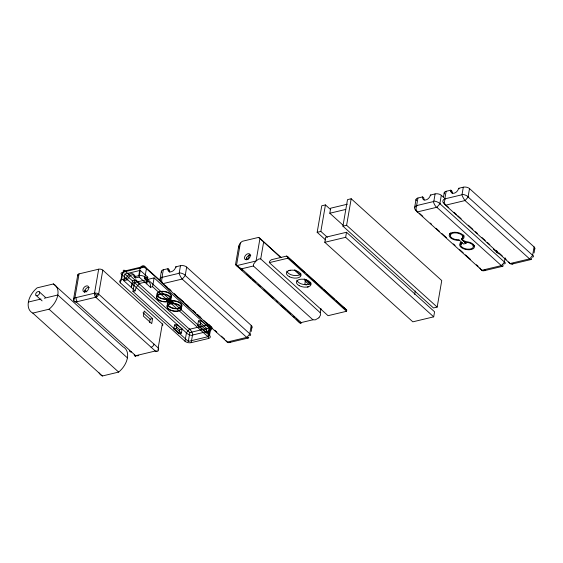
<?xml version="1.0" encoding="UTF-8"?>
<svg xmlns="http://www.w3.org/2000/svg" width="563" height="563" viewBox="0 0 563 563"><rect width="100%" height="100%" fill="white"/><g stroke="black" fill="none" stroke-linecap="round" stroke-linejoin="round"><path stroke-width="0.84" d="M280.381 257.34L259.986 238.339A18.023 11.865 -47.9 0 0 258.537 237.41L242.266 241.302A18.023 11.865 -47.9 0 0 240.359 243.033L238.825 245.658L238.986 247.959M161.377 271.324L159.976 279.403M416.008 199.541L414.614 207.62M443.553 196.769L444.214 192.813M238.705 246.186L235.538 264.533L236.46 265.63L240.359 243.033M77.757 274.906L73.612 298.904M162.496 325.569A3.005 1.562 9.8 0 0 162.327 323.908L102.797 270.127A3.005 1.562 9.8 0 0 98.666 269.198L79.038 273.885L74.893 297.883A3.005 1.562 9.8 0 0 73.978 299.847M98.666 269.198L94.521 293.196A3.005 1.633 76.6 0 0 95.759 297.236L155.297 351.016A5.37 4.567 20.3 0 0 158.062 351.038L158.477 350.031L158.196 347.948A3.005 1.562 9.8 0 1 157.823 349.876M102.797 270.127L98.652 294.125A3.005 1.978 -47.9 0 1 95.759 297.236L76.139 301.93A3.005 1.978 -47.9 0 1 74.133 300.874M210.407 326.111A18.023 11.865 -47.9 0 1 210.977 327.004L209.527 335.379A4.504 2.351 9.8 0 1 208.366 338.532L191.195 342.635A4.504 2.351 9.8 0 1 184.995 341.241L120.433 282.915L121.882 274.54A18.023 11.865 -47.9 0 1 124.93 270.944L144.395 266.292L162.003 282.197M121.601 279.769L122.833 272.619A13.512 8.902 -47.9 0 1 123.262 272.105L139.723 268.171A13.512 8.902 -47.9 0 1 140.004 268.516L138.772 275.659L134.064 276.785A4.75 3.125 -47.9 0 0 130.876 273.717A4.75 3.125 -47.9 0 0 126.302 278.643L121.601 279.769A4.504 2.351 9.8 0 0 120.433 282.915M207.916 336.723L188.288 341.417L132.945 291.423L134.48 282.577L154.1 277.89L209.443 327.884L207.916 336.723L152.573 286.729L150.427 287.243A9.388 6.179 -47.9 0 0 148.069 281.451L139.751 283.435A9.388 6.179 -47.9 0 0 135.099 290.909L123.776 280.684L124.923 274.047L140.25 270.388L147.802 277.2L146.654 283.836A9.388 6.179 -47.9 0 0 144.29 278.045L147.802 277.2M124.923 274.047L132.467 280.867L131.32 287.496A9.388 6.179 -47.9 0 1 135.972 280.029L139.751 283.435M150.427 287.243L139.11 277.017L140.25 270.388M209.527 335.379L144.965 277.052L146.415 268.678A18.023 11.865 -47.9 0 0 144.395 266.292M152.573 286.729L154.1 277.89M149.554 322.529L150.138 319.165L143.037 312.754M152.587 318.574L151.714 323.626L143.333 316.054L144.205 311.001L152.587 318.574L150.138 319.165M169.843 272.288A4.75 3.125 -47.9 0 1 169.266 269.811L168.006 268.671L163.298 269.797L162.067 276.94A13.512 8.902 -47.9 0 0 162.348 277.292L178.802 273.358A13.512 8.902 -47.9 0 0 179.238 272.837L180.47 265.694A4.504 2.351 9.8 0 1 186.67 267.087L251.232 325.414A4.504 2.351 9.8 0 1 251.478 327.905M162.327 323.908L158.182 347.906L98.652 294.125A3.005 1.562 9.8 0 0 94.521 293.196L74.893 297.883L73.626 299.755L73.584 300.741A5.37 4.567 20.3 0 0 76.139 301.909M166.873 300.579L166.775 299.023L166.873 300.579A7.509 3.913 9.8 0 0 169.329 299.995L169.547 298.728A7.509 3.913 9.8 0 0 166.972 291.986A7.509 3.913 9.8 0 0 156.781 294.421A7.509 3.913 9.8 0 0 167.091 299.312M169.329 299.995L169.224 298.439L169.547 298.728M169.435 302.887L169.315 301.325L169.435 302.887A6.918 3.603 9.8 0 1 171.884 302.303L171.764 300.733L171.884 302.303M173.826 329.024L174.523 324.971L176.979 324.379L182.109 329.017L181.413 333.078L178.957 333.662L173.826 329.024L176.275 328.44L181.413 333.078M163.298 283.682L160.687 281.331A18.023 11.865 -47.9 0 0 162.7 283.71L182.173 279.058A18.023 11.865 -47.9 0 0 185.22 275.462L186.67 267.087M176.275 328.44L176.979 324.379M178.957 333.662L179.66 329.601L174.523 324.971M184.995 341.241L186.444 332.867A18.023 11.865 -47.9 0 1 189.492 329.271L208.964 324.619M188.288 341.417L189.815 332.571L134.48 282.577M191.195 342.635L192.426 335.492A13.512 8.902 -47.9 0 1 192.863 334.971L209.316 331.037A13.512 8.902 -47.9 0 1 209.598 331.389L208.366 338.532M197.704 325.301L198.458 320.966L200.907 320.382L209.295 327.955L208.542 332.29L206.093 332.874L197.704 325.301L200.161 324.71L208.542 332.29M200.161 324.71L200.907 320.382M206.093 332.874L206.839 328.546L198.458 320.966M248.48 258.959L249.254 254.455M259.986 238.339L256.081 260.936L258.825 258.98L260.676 258.91L320.248 312.725L320.53 315.041L318.968 317.75M260.718 258.945L263.611 242.189M162.447 277.39A4.645 3.202 -81.3 0 0 162.7 283.717L227.269 342.037L246.735 337.385A18.023 11.865 -47.9 0 0 249.782 333.789L251.232 325.414M269.332 262.639L269.536 261.443A17.136 11.288 -47.9 0 1 271.345 259.733L286.666 256.074A17.136 11.288 -47.9 0 1 288.01 257.031L346.738 310.079L346.526 311.276L328.053 315.688L269.332 262.639L287.806 258.22L346.526 311.276M287.806 258.22L288.01 257.031M305.083 279.339L305.533 280.064L304.879 283.865L306.173 285.026M325.646 239.965L317.173 232.315L321.755 205.791L325.435 204.911L330.65 209.619M327.37 237.319L320.854 231.435L325.435 204.911M324.795 242.294L325.667 237.241L346.519 232.259L434.566 311.796L433.693 316.842L412.841 321.832L324.795 242.294L345.647 237.312L433.693 316.842M342.86 225.024L329.812 213.243L330.685 208.19L347.371 204.2M320.248 312.725L320.973 308.538M342.93 226.157L347.512 199.633L351.192 198.753L441.751 280.564L437.17 307.088L433.489 307.968L342.93 226.157L346.611 225.277L437.17 307.088M346.611 225.277L351.192 198.753M345.647 237.312L346.519 232.259M424.157 200.062A4.75 3.125 -47.9 0 1 423.897 198.028L422.644 196.895L417.936 198.021L416.697 205.164A13.512 8.902 -47.9 0 0 416.986 205.509A4.645 3.512 -78.9 0 0 417.267 212.054M414.664 294.421L415.255 290.994M416.986 205.509L433.44 201.575A13.512 8.902 -47.9 0 0 433.869 201.061L435.108 193.911A4.504 2.351 9.8 0 1 441.301 195.305L443.911 197.662M417.056 211.111L415.325 209.549A18.023 11.865 -47.9 0 0 417.338 211.934L436.811 207.283A18.023 11.865 -47.9 0 0 439.851 203.686L441.301 195.305M452.356 193.327A4.75 3.125 -47.9 0 1 452.11 191.307L450.85 190.167L446.142 191.293L444.911 198.436A13.512 8.902 -47.9 0 0 445.192 198.788L461.646 194.854A13.512 8.902 -47.9 0 0 462.082 194.334L463.314 187.19A4.504 2.351 9.8 0 1 469.507 188.584L534.076 246.911A4.504 2.351 9.8 0 1 534.315 249.402M443.531 202.821A18.023 11.865 -47.9 0 0 445.544 205.206L465.017 200.555A18.023 11.865 -47.9 0 0 468.064 196.959L469.507 188.584M461.984 238.304L461.956 239.718L464.172 241.724A7.509 3.913 9.8 0 1 474.482 246.622A7.509 3.913 9.8 0 1 464.299 249.057A7.509 3.913 9.8 0 1 461.723 242.308M464.989 241.02L464.778 242.28A6.439 3.357 9.8 0 1 473.413 246.531A6.439 3.357 9.8 0 1 464.749 248.607A6.439 3.357 9.8 0 1 462.322 242.864M496.313 252.745L496.594 251.126M417.338 211.934L481.9 270.261L501.373 265.609A18.023 11.865 -47.9 0 0 504.42 262.013L505.145 257.826M445.284 198.887A4.645 3.202 -81.3 0 0 445.544 205.214L510.106 263.533L529.579 258.881A18.023 11.865 -47.9 0 0 532.626 255.285L534.076 246.911M251.211 331.466L251.992 327.04M534.048 252.963L534.836 248.536M96.372 295.272L96.372 295.272A5.37 0.436 -77.3 0 1 95.766 297.215M301.381 323.127L300.276 323.049A3.005 1.633 76.6 0 0 300.529 322.388M318.883 317.835L315.273 319.868L312.929 319.784L301.149 322.578L241.604 268.79L239.542 267.552M136.851 355.556L135.247 356.456L134.156 354.986M98.398 294.238L96.421 295.089L94.711 293.379M288.967 270.507L290.163 270.219M308.475 286.806L307.307 287.081M484.011 270.754L502.815 266.257M512.217 264.026L531.022 259.529M229.373 342.529L248.177 338.039M329.812 213.243L345.661 209.457M53.415 283.956L37.144 287.841A18.023 11.865 -47.9 0 0 32.781 313.105L102.375 375.978L118.652 372.087A18.023 11.865 -47.9 0 0 123.016 346.822L53.415 283.956A18.023 11.865 -47.9 0 1 49.051 309.214L118.652 372.087M422.644 196.895A4.75 3.125 -47.9 0 0 425.832 199.964A4.75 3.125 -47.9 0 0 430.399 195.037L435.108 193.911M450.85 190.167A4.75 3.125 -47.9 0 0 454.038 193.236A4.75 3.125 -47.9 0 0 458.606 188.316L463.314 187.19M317.173 232.315L320.854 231.435M28.382 302.049L40.993 299.03M44.357 298.228L57.82 295.012L127.414 357.885M168.006 268.671A4.75 3.125 -47.9 0 0 171.194 271.739A4.75 3.125 -47.9 0 0 175.762 266.82L180.47 265.694M123.776 280.684L127.562 279.776A4.75 3.125 -47.9 0 1 132.129 274.857A4.75 3.125 -47.9 0 1 135.317 277.925L139.11 277.017M132.467 280.867L135.972 280.029M32.781 313.105L49.051 309.214M236.523 265.68L255.996 261.028L253.582 264.138L253.35 265.961L312.915 319.77M132.945 291.423L135.099 290.909M241.618 268.797L253.378 265.989M179.66 329.601L182.109 329.017M189.815 332.571L209.443 327.884M299.41 322.493L300.558 322.219M260.338 238.986L258.537 237.41M260.387 239.015L281.268 257.572M239.402 267.481L237.628 266.454A3.005 1.633 76.6 0 1 237.67 265.405M235.953 264.617L238.128 266.566M299.347 322.437L236.122 265.335M458.606 188.316L459.155 188.809M468.064 196.959L532.626 255.285M465.017 200.555L529.579 258.881M450.829 191.385L452.089 192.518M446.79 205.769L448.746 207.536M453.968 212.251L456.572 214.609M457.881 215.784L461.139 218.733M468.31 225.214L472.878 229.338M475.489 231.689L477.445 233.462M482.005 237.586L485.271 240.528M487.227 242.294L489.838 244.652M496.355 250.542L497.664 251.724M498.966 252.9L502.224 255.848M504.835 258.206L506.137 259.381M493.357 249.149L498.487 253.786M430.399 195.037L430.871 195.467M439.851 203.686L504.42 262.013M436.811 207.283L501.373 265.609M419.358 213.194L422.82 216.319M430.315 223.089L431.462 224.13M436.079 228.296L439.534 231.421M441.842 233.504L446.452 237.67M453.37 243.92L455.101 245.482M459.711 249.648L463.173 252.773M465.474 254.856L470.661 259.543M476.432 264.751L478.156 266.313M286.666 256.074L304.893 272.541M306.842 274.301L322.465 288.418M323.767 289.593L334.183 299.002M336.139 300.769L345.386 309.122A17.136 11.288 -47.9 0 1 346.738 310.079M294.787 269.776L300.656 275.082M305.786 279.72L310.283 283.78M305.498 279.607L310.656 284.273M294.569 270.156L299.734 274.821M304.245 278.896L305.533 280.064M304.59 280.564L309.108 284.639M246.517 258.065L247.741 259.163M240.07 268.319L242.66 270.655M246.538 274.16L251.07 278.256M252.365 279.424L255.602 282.344M258.185 284.688L260.127 286.44M264.012 289.945L273.069 298.13M276.306 301.057L277.601 302.225M280.838 305.146L286.011 309.826M287.306 310.994L290.543 313.915M293.133 316.251L294.428 317.419M175.762 266.82L176.233 267.242M185.22 275.462L249.782 333.789M182.173 279.058L246.735 337.385A4.645 1.548 53.7 0 0 248.762 337.202M167.985 269.888L169.245 271.021M165.255 285.455L167.211 287.221M168.513 288.397L171.124 290.754M174.382 293.703L175.691 294.878M178.95 297.827L183.517 301.951M186.121 304.301L188.077 306.075M193.299 310.783L195.903 313.141M197.212 314.323L200.47 317.265M206.994 323.155L212.209 327.87M214.82 330.228L216.776 331.994M221.343 336.118L224.602 339.067M146.415 268.678L170.624 290.55M174.657 294.196L178.696 297.841M179.85 298.883L194.256 311.902M197.141 314.506L201.751 318.672M203.482 320.234L210.977 327.004M144.29 278.045L148.069 281.451M134.064 276.785L135.317 277.925M124.93 270.944L189.492 329.271M121.882 274.54L186.444 332.867M126.302 278.643L127.562 279.776M84.971 290.255L86.801 291.908M76.139 301.93L135.669 355.71L155.297 351.016A3.005 1.633 76.6 0 0 157.021 350.995M39.283 291.845A2.4 1.583 -47.9 0 1 37.82 295.434A2.4 1.583 -47.9 0 1 35.842 293.534A2.4 1.583 -47.9 0 1 39.283 291.845L45.385 297.355M36.018 295.364L42.112 300.874M298.953 322.099L296.574 319.495M296.068 318.932L296.427 319.327M502.991 264.737A4.645 1.52 59.7 0 1 501.492 266.01M481.9 270.261A18.023 11.865 -47.9 0 1 480.457 268.769M436.902 207.691A4.645 1.52 59.7 0 1 433.454 201.596M504.694 262.048A4.588 1.576 23.4 0 1 504.061 263.878M433.883 201.068A4.588 1.576 23.4 0 1 440.132 203.715M485.278 269.768A4.645 3.047 -74.4 0 1 481.844 270.381M480.415 268.382A4.588 3.251 -8.3 0 1 479.803 267.925M416.374 200.745A4.504 2.351 9.8 0 1 417.936 198.021M415.234 209.598A4.588 2.899 -12.5 0 1 416.866 205.326M464.179 235.791A7.509 3.913 9.8 0 1 462.293 237.234M450.569 234.891A7.509 3.913 9.8 0 1 449.682 233.335M459.499 240.302A7.509 3.913 9.8 0 1 449.19 235.404A7.509 3.913 9.8 0 1 459.38 232.976A7.509 3.913 9.8 0 1 461.956 239.718M474.356 245.574A7.509 3.913 9.8 0 1 473.209 246.439M461.357 244.666A7.509 3.913 9.8 0 1 460.119 242.766M462.174 238.452A7.509 3.913 9.8 0 1 461.336 238.747M461.723 238.409A7.185 3.744 9.8 0 1 461.442 238.508M463.729 240.746A7.185 3.744 9.8 0 1 464.222 240.675M473.617 244.75A6.439 3.357 9.8 0 1 473.124 245.327M461.301 242.991A6.439 3.357 9.8 0 1 461.146 242.294M463.349 235.003A6.439 3.357 9.8 0 1 462.364 236.15M451.04 233.905A6.439 3.357 9.8 0 1 450.717 232.871M444.425 193.785A4.504 2.351 9.8 0 1 446.142 191.293M513.639 263.273A4.645 3.202 -81.3 0 1 510.099 263.554A18.023 11.865 -47.9 0 1 508.67 262.041M533.027 255.342A4.588 1.64 22.6 0 1 532.19 257.143M462.096 194.348A4.588 1.64 22.6 0 1 468.472 197.001M531.592 258.375A4.645 1.548 53.7 0 1 529.565 258.825M443.44 202.87A4.588 2.899 -12.5 0 1 445.073 198.598M464.989 200.435A4.645 1.077 60.4 0 1 462.11 195.319M138.772 275.659A4.504 2.351 9.8 0 1 144.965 277.052M189.393 328.855A4.645 1.52 59.7 0 1 192.842 334.957M123.403 272.211A4.645 1.52 59.7 0 1 124.803 270.543M192.419 335.485A4.588 1.576 23.4 0 1 186.163 332.839M121.608 274.505A4.588 1.576 23.4 0 1 122.917 272.703M211.069 326.955A4.588 2.899 -12.5 0 1 209.436 331.227M209.485 325.013A4.645 3.512 -78.9 0 1 209.373 331.1M139.962 268.347A4.645 3.047 -74.4 0 1 144.459 266.165M139.934 268.46A4.588 3.251 -8.3 0 1 146.5 268.621M171.764 300.733A7.509 3.913 9.8 0 1 182.074 305.632A7.509 3.913 9.8 0 1 171.891 308.067A7.509 3.913 9.8 0 1 169.315 301.325M169.097 302.584A7.509 3.913 9.8 0 1 171.546 302M169.006 299.706A6.946 3.617 9.8 0 1 166.557 300.29M161.588 272.288A4.504 2.351 9.8 0 1 163.298 269.797M230.682 341.889A4.645 3.202 -81.3 0 1 227.255 342.065A18.023 11.865 -47.9 0 1 225.826 340.545M250.183 333.845A4.588 1.64 22.6 0 1 249.529 335.639M179.252 272.851A4.588 1.64 22.6 0 1 185.628 275.504M160.596 281.373A4.588 2.899 -12.5 0 1 162.228 277.102M182.145 278.938A4.645 1.077 60.4 0 1 179.266 273.822M135.676 355.689A5.37 0.436 -77.3 0 1 135.444 356.252M138.73 355.232A3.005 1.633 76.6 0 1 136.893 355.415M131.475 351.924A3.005 1.978 -47.9 0 1 129.42 350.432M153.995 344.12A3.005 1.978 -47.9 0 1 151.102 347.23M77.363 301.634A3.005 1.633 76.6 0 1 76.125 297.595M78.004 275.701A3.005 1.562 9.8 0 1 79.038 273.885M84.717 292.387A3.54 2.329 -47.9 0 1 85.808 288.854A3.54 2.329 -47.9 0 1 89.214 287.433M102.375 375.978A18.023 11.865 -47.9 0 1 99.074 372.868M343.296 307.236A17.136 11.288 -47.9 0 1 344.647 308.193M310.938 283.02A7.41 3.864 9.8 0 1 303.133 284.385A7.41 3.864 9.8 0 1 296.905 280.191M300.902 273.963A7.41 3.864 9.8 0 1 293.105 275.321A7.41 3.864 9.8 0 1 286.87 271.127M300.361 323.232A7.277 2.161 59.9 0 1 299.502 322.768M246.158 259.726A3.54 2.329 -47.9 0 1 247.586 256.425A3.54 2.329 -47.9 0 1 250.76 255.243M237.994 266.489A7.277 1.555 24 0 1 236.903 265.757M466.03 243.413L463.574 244.004L458.887 239.768A6.439 3.357 9.8 0 1 450.245 235.517A6.439 3.357 9.8 0 1 458.915 233.441A6.439 3.357 9.8 0 1 461.343 239.184L466.03 243.42M159.266 300.234A6.946 3.617 9.8 0 0 170.498 299.537A6.946 3.617 9.8 0 0 161.461 294.28A6.946 3.617 9.8 0 0 159.266 300.234M159.737 297.51A6.946 3.617 9.8 0 0 170.969 296.814A6.946 3.617 9.8 0 0 161.933 291.557A6.946 3.617 9.8 0 0 159.737 297.51M158.935 300.234A7.509 3.913 9.8 0 0 171.075 299.481A7.509 3.913 9.8 0 0 161.314 293.802A7.509 3.913 9.8 0 0 158.935 300.234M169.372 309.664A7.509 3.913 9.8 0 0 181.511 308.904A7.509 3.913 9.8 0 0 171.75 303.225A7.509 3.913 9.8 0 0 169.372 309.664M170.188 306.934A6.918 3.603 9.8 0 0 181.377 306.244A6.918 3.603 9.8 0 0 172.384 301.008A6.918 3.603 9.8 0 0 170.188 306.934M169.723 309.65A6.918 3.603 9.8 0 0 180.906 308.953A6.918 3.603 9.8 0 0 171.912 303.717A6.918 3.603 9.8 0 0 169.723 309.65M85.977 291.669A3.54 2.329 -47.9 0 0 88.335 286.391A3.54 2.329 -47.9 0 0 83.247 288.671A3.54 2.329 -47.9 0 0 85.977 291.669M289.488 276.792A7.425 3.871 9.8 0 0 301.043 275.391A7.425 3.871 9.8 0 0 290.649 270.191A7.425 3.871 9.8 0 0 289.488 276.792M299.22 285.687A7.425 3.871 9.8 0 0 311.015 284.625A7.425 3.871 9.8 0 0 300.994 279.206A7.425 3.871 9.8 0 0 299.22 285.687M247.53 259.48A3.54 2.329 -47.9 0 0 249.888 254.202A3.54 2.329 -47.9 0 0 244.799 256.482A3.54 2.329 -47.9 0 0 247.53 259.48"/></g></svg>
